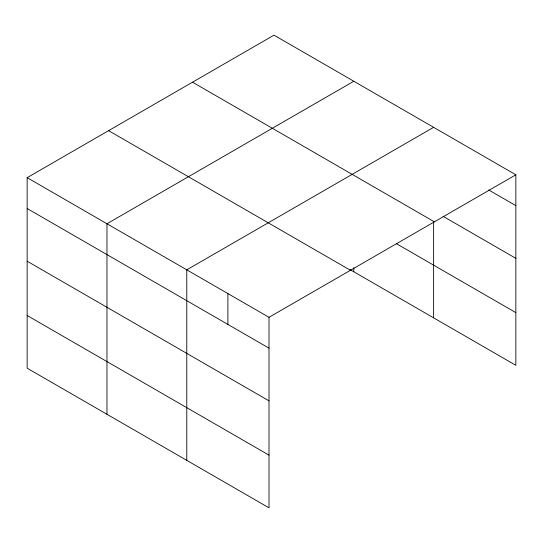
<?xml version="1.0" encoding="UTF-8"?>
<svg xmlns="http://www.w3.org/2000/svg" width="543" height="543" viewBox="0 0 543 543"><rect width="100%" height="100%" fill="white"/><g stroke="black" fill="none" stroke-linecap="round" stroke-linejoin="round"><path stroke-width="0.81" d="M27.15 177.676L269.009 317.316L269.009 507.834L27.15 368.202L27.15 177.676L273.991 35.166L515.85 174.798L515.85 365.324L350.147 269.654M353.805 81.246L106.964 223.757L106.964 414.282M433.619 127.327L186.778 269.837L186.778 460.362M269.009 317.316L515.85 174.798M488.686 189.955L515.85 205.641M443.163 216.372L515.85 258.339M192.534 82.197L434.393 221.829M396.275 243.59L515.85 312.625M108.607 130.653L350.466 270.285M27.15 208.519L269.009 348.158M27.15 261.217L269.009 400.849M27.15 315.503L269.009 455.143M433.619 221.89L433.619 317.845M353.805 267.584L353.805 271.765M227.89 293.573L227.89 324.415"/></g></svg>
